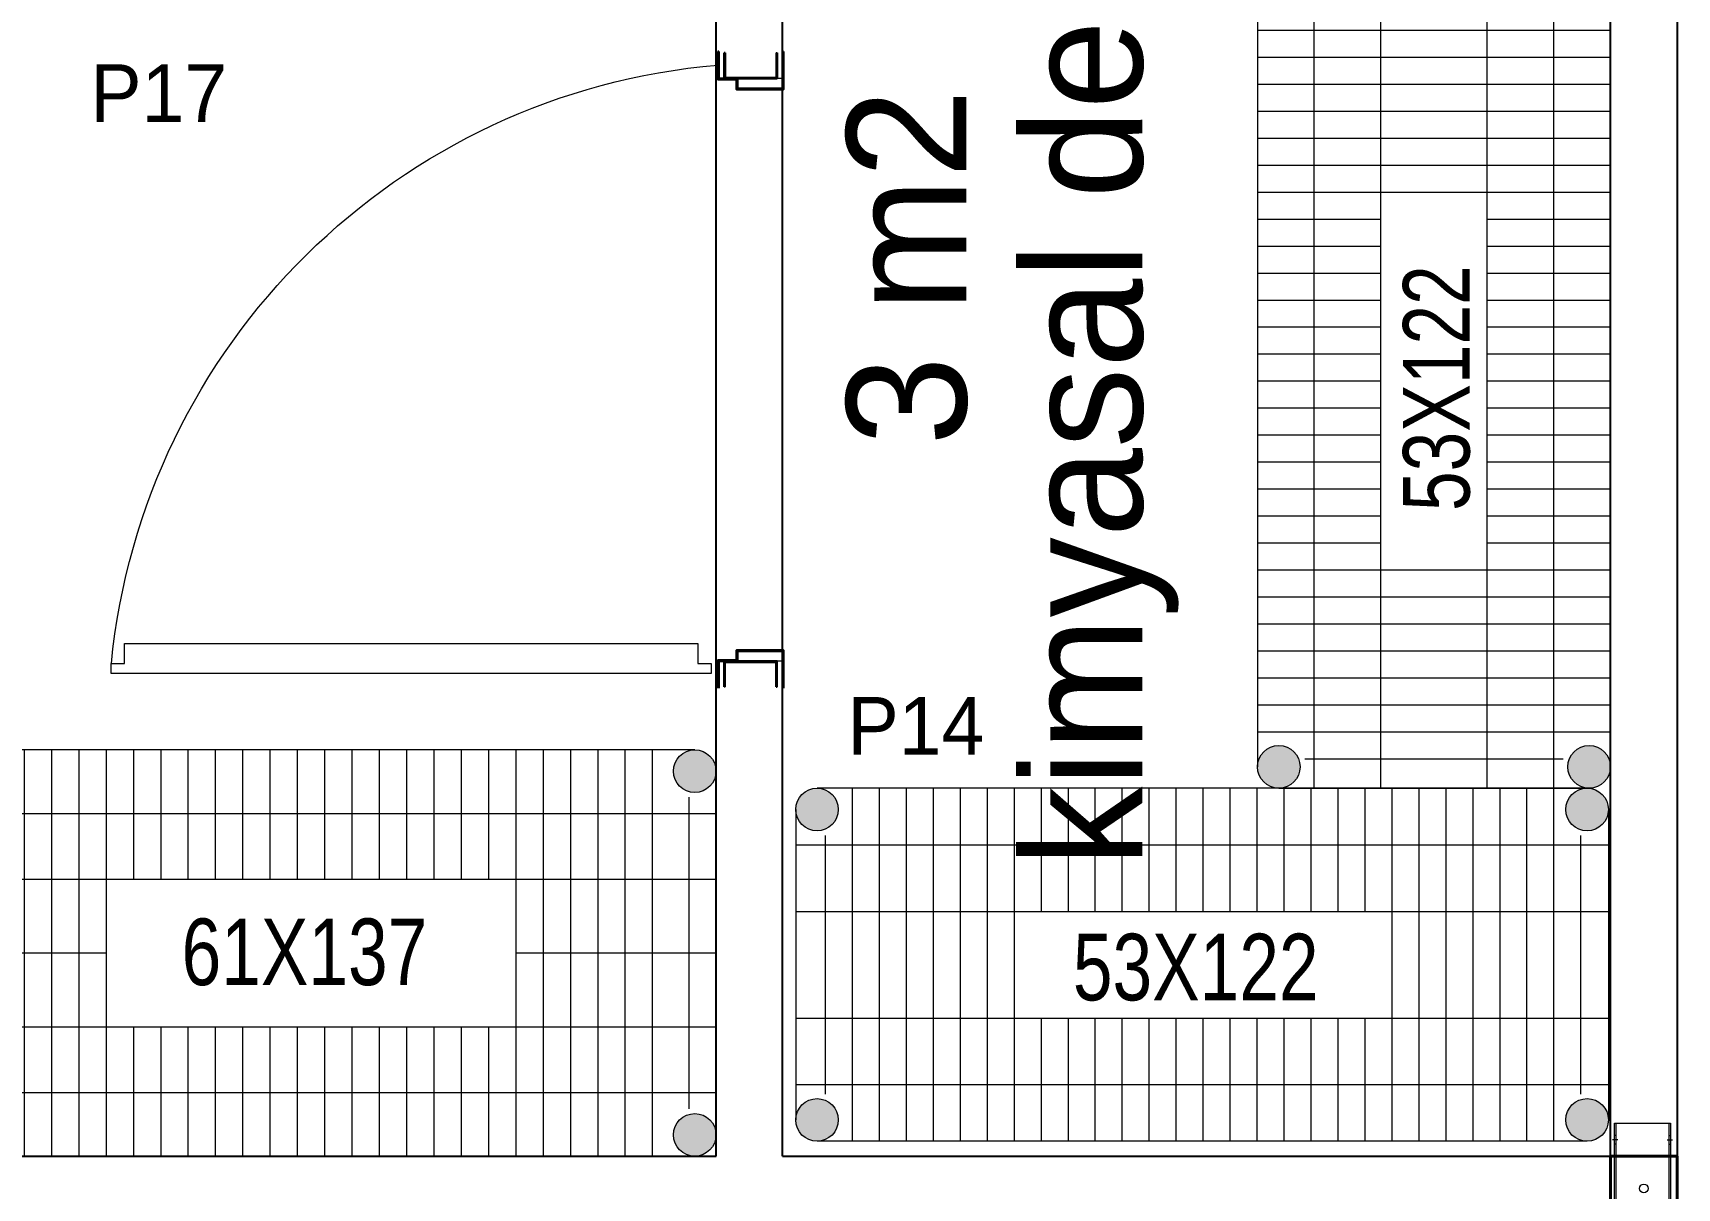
# Model space of a CAD drawing. Header units: millimetres. Extents: x 65390 to 71510, y 46362 to 50796.
# Drawn here: x 69890.7 to 70137.5, y 49918.8 to 50092.2 of the extents above; entities that cross this region are included whole.
import ezdxf
from ezdxf.enums import TextEntityAlignment as Align

# ---------------------------------------------------------------- set-up
doc = ezdxf.new("R2010")
doc.units = ezdxf.units.MM
for name, color, linetype in [('BİRLEŞİM ELEMANLARI', 4, 'Continuous'), ('DIŞ PANEL', 21, 'Continuous'), ('ODP', 110, 'Continuous')]:
    doc.layers.add(name, color=color, linetype=linetype)
for name, color, linetype, lineweight in [('IC KAPILI 1050', 140, 'Continuous', 0), ('MIM_Sktürk', 251, 'Continuous', 9), ('WALL INTERNAL', 7, 'Continuous', 50)]:
    doc.layers.add(name, color=color, linetype=linetype, lineweight=lineweight)
doc.styles.add('style1', font='turkce.shx', dxfattribs={"height": 100})
doc.styles.add('TAKSİM', font='GOTHIC.TTF', dxfattribs={"height": 20})

# ---------------------------------------------------------------- blocks, each defined once
blk = doc.blocks.new('DIŞ İKİLİ KEP 80-80')
at = {"lineweight": 40}
blk.add_lwpolyline([(47.5, 62), (47.5, -38), (-48.5, -38), (-48.5, 62)], close=True, dxfattribs=at)
at = {"layer": 'BİRLEŞİM ELEMANLARI', "color": 6, "lineweight": 20}
for p, q in [((97, 50), (-98, 50)), ((-79.5, 50), (-79.5, 52)), ((-73, 47), (-73, 55)), ((-66.5, 50), (-66.5, 52)), ((65.5, 50), (65.5, 52)), ((72, 47), (72, 55)), ((78.5, 50), (78.5, 52)), ((-98, -30), (97, -30)), ((-79.5, -30), (-79.5, -32)), ((-73, -27), (-73, -35)), ((-66.5, -30), (-66.5, -32)), ((65.5, -30), (65.5, -32)), ((72, -27), (72, -35)), ((78.5, -30), (78.5, -32))]:
    blk.add_line(p, q, dxfattribs=at)
for points in [[(-98, -32), (-98, 52)], [(-98, 52), (97, 52), (97, -32), (-98, -32)]]:
    blk.add_lwpolyline(points, dxfattribs=at)
blk.add_circle((0, 12), 6.5, dxfattribs=at)
blk = doc.blocks.new('DIŞ-DOLU-2514-G-B-(80)')
at = {"layer": 'DIŞ PANEL'}
blk.add_lwpolyline([(0, 100), (2514, 100), (2514, 0), (0, 0)], close=True, dxfattribs=at)
blk = doc.blocks.new('53x122 tel')
at = {"layer": 'MIM_Sktürk', "lineweight": -2}
h = blk.add_hatch(color=256, dxfattribs=at)
h.paths.add_polyline_path([(-3.2, 46.6, 1), (3.2, 46.6, 1)])
h.paths.add_polyline_path([(3.2, 0, 1), (-3.2, 0, 1)])
h = blk.add_hatch(color=256, dxfattribs=at)
h.paths.add_polyline_path([(112.4, 46.6, 1), (118.8, 46.6, 1)])
h.paths.add_polyline_path([(112.4, 0, 1), (118.8, 0, 1)])
at = {"layer": 'MIM_Sktürk'}
for p, q in [((115.6, 49.8), (0, 49.8)), ((5.28, 49.8), (5.28, -3.2)), ((9.33, 49.8), (9.33, -3.2)), ((13.38, 49.8), (13.38, -3.2)), ((17.43, 49.8), (17.43, -3.2)), ((21.48, 49.8), (21.48, -3.2)), ((25.53, 49.8), (25.53, -3.2)), ((29.58, 49.8), (29.58, -3.2)), ((33.63, 49.8), (33.63, 31.3)), ((37.68, 49.8), (37.68, 31.3)), ((41.73, 49.8), (41.73, 31.3)), ((45.78, 49.8), (45.78, 31.3)), ((49.83, 49.8), (49.83, 31.3)), ((53.88, 49.8), (53.88, 31.3)), ((57.93, 49.8), (57.93, 31.3)), ((61.98, 49.8), (61.98, 31.3)), ((66.03, 49.8), (66.03, 31.3)), ((70.08, 49.8), (70.08, 31.3)), ((74.13, 49.8), (74.13, 31.3)), ((78.18, 49.8), (78.18, 31.3)), ((82.23, 49.8), (82.23, 31.3)), ((86.28, 49.8), (86.28, -3.2)), ((90.33, 49.8), (90.33, -3.2)), ((94.38, 49.8), (94.38, -3.2)), ((98.43, 49.8), (98.43, -3.2)), ((102.48, 49.8), (102.48, -3.2)), ((106.53, 49.8), (106.53, -3.2)), ((110.58, 49.8), (110.58, -3.2)), ((-3.2, 46.59), (-3.2, 0)), ((118.8, 46.59), (118.8, 0)), ((1.23, 42.71), (1.23, 3.89)), ((114.63, 42.71), (114.63, 3.89)), ((-3.2, 41.3), (118.8, 41.3)), ((-3.2, 31.3), (118.8, 31.3)), ((-3.2, 15.3), (118.8, 15.3)), ((33.63, 15.3), (33.63, -3.2)), ((37.68, 15.3), (37.68, -3.2)), ((41.73, 15.3), (41.73, -3.2)), ((45.78, 15.3), (45.78, -3.2)), ((49.83, 15.3), (49.83, -3.2)), ((53.88, 15.3), (53.88, -3.2)), ((57.93, 15.3), (57.93, -3.2)), ((61.98, 15.3), (61.98, -3.2)), ((66.03, 15.3), (66.03, -3.2)), ((70.08, 15.3), (70.08, -3.2)), ((74.13, 15.3), (74.13, -3.2)), ((78.18, 15.3), (78.18, -3.2)), ((82.23, 15.3), (82.23, -3.2)), ((-3.2, 5.3), (118.8, 5.3)), ((115.6, -3.2), (0, -3.2))]:
    blk.add_line(p, q, dxfattribs=at)
for centre in [(0, 46.6), (115.6, 46.6), (0, 0), (115.6, 0)]:
    blk.add_circle(centre, 3.2, dxfattribs=at)
at = {"layer": 'MIM_Sktürk', "style": 'style1', "width": 0.8}
blk.add_text('53X122', height=10, dxfattribs=at).set_placement((38.41, 17.95))
blk = doc.blocks.new('A$C6854118F')
at = {"layer": 'MIM_Sktürk', "lineweight": -2}
h = blk.add_hatch(color=256, dxfattribs=at)
h.paths.add_polyline_path([(6.4, 57.8, 1), (0, 57.8, 1)])
h.paths.add_polyline_path([(0, 3.2, 1), (6.4, 3.2, 1)])
h = blk.add_hatch(color=256, dxfattribs=at)
h.paths.add_polyline_path([(137, 57.8, 1), (130.6, 57.8, 1)])
h.paths.add_polyline_path([(130.6, 3.2, 1), (137, 3.2, 1)])
at = {"layer": 'MIM_Sktürk'}
for p, q in [((133.8, 61), (3.2, 61)), ((8.53, 61), (8.53, 0)), ((12.63, 61), (12.63, 0)), ((16.73, 61), (16.73, 0)), ((20.83, 61), (20.83, 0)), ((24.93, 61), (24.93, 0)), ((29.03, 61), (29.03, 0)), ((33.13, 61), (33.13, 0)), ((37.23, 61), (37.23, 0)), ((41.33, 61), (41.33, 0)), ((45.43, 61), (45.43, 0)), ((49.53, 61), (49.53, 41.58)), ((53.63, 61), (53.63, 41.58)), ((57.73, 61), (57.73, 41.58)), ((61.83, 61), (61.83, 41.58)), ((65.93, 61), (65.93, 41.58)), ((70.03, 61), (70.03, 41.58)), ((74.13, 61), (74.13, 41.58)), ((78.23, 61), (78.23, 41.58)), ((82.33, 61), (82.33, 41.58)), ((86.43, 61), (86.43, 41.58)), ((90.53, 61), (90.53, 41.58)), ((94.63, 61), (94.63, 41.58)), ((98.73, 61), (98.73, 41.58)), ((102.83, 61), (102.83, 41.58)), ((106.93, 61), (106.93, 0)), ((111.03, 61), (111.03, 0)), ((115.13, 61), (115.13, 0)), ((119.23, 61), (119.23, 0)), ((123.33, 61), (123.33, 0)), ((127.43, 61), (127.43, 0)), ((0, 57.79), (0, 3.2)), ((137, 57.79), (137, 3.2)), ((4.43, 53.91), (4.43, 7.09)), ((132.93, 53.91), (132.93, 7.09)), ((0, 51.43), (137, 51.43)), ((0, 41.58), (137, 41.58)), ((45.43, 30.5), (0, 30.5)), ((137, 30.5), (106.93, 30.5)), ((0, 19.41), (137, 19.41)), ((49.53, 19.41), (49.53, 0)), ((53.63, 19.41), (53.63, 0)), ((57.73, 19.41), (57.73, 0)), ((61.83, 19.41), (61.83, 0)), ((65.93, 19.41), (65.93, 0)), ((70.03, 19.41), (70.03, 0)), ((74.13, 19.41), (74.13, 0)), ((78.23, 19.41), (78.23, 0)), ((82.33, 19.41), (82.33, 0)), ((86.43, 19.41), (86.43, 0)), ((90.53, 19.41), (90.53, 0)), ((94.63, 19.41), (94.63, 0)), ((98.73, 19.41), (98.73, 0)), ((102.83, 19.41), (102.83, 0)), ((0, 9.57), (137, 9.57)), ((133.8, 0), (3.2, 0))]:
    blk.add_line(p, q, dxfattribs=at)
for centre in [(3.2, 57.8), (133.8, 57.8), (3.2, 3.2), (133.8, 3.2)]:
    blk.add_circle(centre, 3.2, dxfattribs=at)
at = {"layer": 'MIM_Sktürk', "style": 'style1', "width": 0.8}
blk.add_text('61X137', height=10, dxfattribs=at).set_placement((56.77, 25.68))
blk = doc.blocks.new('A$C45FF6976')
at = {"color": 7}
for p, q in [((91.66, 91.55), (92.46, 91.55)), ((101.26, 91.55), (100.46, 91.55)), ((91.66, 4.05, 0), (92.46, 4.05, 0)), ((101.26, 4.05, 0), (100.46, 4.05, 0))]:
    blk.add_line(p, q, dxfattribs=at)
at = {"layer": 'IC KAPILI 1050', "color": 2}
for p, q in [((90.51, 93.4), (0.48, 93.4)), ((0.48, 93.4), (0.48, 91.9)), ((0.48, 91.9), (2.48, 91.9)), ((2.48, 91.9), (2.48, 88.9)), ((2.48, 88.9), (88.51, 88.9))]:
    blk.add_line(p, q, dxfattribs=at)
at = {"layer": 'IC KAPILI 1050'}
for p, q in [((88.51, 88.9), (88.51, 91.9)), ((88.51, 91.9), (90.51, 91.9)), ((90.51, 91.9), (90.51, 93.4))]:
    blk.add_line(p, q, dxfattribs=at)
at = {"layer": 'IC KAPILI 1050', "color": 2}
blk.add_arc((100.05, 101.74, 0), 100.05, 185.6429, 265.1027, dxfattribs=at)
at = {"layer": 'ODP', "color": 3}
for p, q in [((92.46, 95.4), (92.46, 91.55, -4)), ((92.46, 91.55), (92.46, 95.4)), ((92.61, 95.4, -4), (92.46, 95.4)), ((92.61, 95.4), (92.61, 91.7)), ((100.31, 95.4, -4), (100.46, 95.4)), ((100.31, 95.4), (100.31, 91.7)), ((100.46, 95.4), (100.46, 91.55, -4)), ((92.46, 91.55), (100.46, 91.55, -4)), ((100.46, 91.55, -4), (92.46, 91.55)), ((92.61, 91.7), (100.31, 91.7)), ((92.46, 4.05, 0), (92.46, 0.2, 0)), ((92.46, 0.2, 0), (92.46, 4.05, -4)), ((92.46, 4.05, 0), (100.46, 4.05, -4)), ((100.46, 4.05, -4), (92.46, 4.05, 0)), ((92.61, 3.9, 0), (100.31, 3.9, 0)), ((92.61, 0.2, 0), (92.61, 3.9, 0)), ((100.31, 0.2, 0), (100.31, 3.9, 0)), ((100.46, 0.2, 0), (100.46, 4.05, -4)), ((92.61, 0.2, -4), (92.46, 0.2, 0)), ((100.31, 0.2, -4), (100.46, 0.2, 0))]:
    blk.add_line(p, q, dxfattribs=at)
at = {"layer": 'ODP', "color": 3, "lineweight": 30}
for p, q in [((91.51, 0, 0), (91.66, 0, 0)), ((101.41, 0, 0), (101.26, 0, 0))]:
    blk.add_line(p, q, dxfattribs=at)
for points in [[(91.51, 95.6), (91.51, 91.4), (94.31, 91.4), (94.31, 89.9), (101.41, 89.9), (101.41, 95.6)], [(101.26, 95.6), (101.26, 90.05), (94.46, 90.05), (94.46, 91.55), (91.66, 91.55), (91.66, 95.6)]]:
    blk.add_lwpolyline(points, dxfattribs=at)
at = {"layer": 'ODP', "color": 3, "lineweight": 30, "elevation": 0}
for points in [[(91.51, 0), (91.51, 4.2), (94.31, 4.2), (94.31, 5.7), (101.41, 5.7), (101.41, 0)], [(101.26, 0), (101.26, 5.55), (94.46, 5.55), (94.46, 4.05), (91.66, 4.05), (91.66, 0)]]:
    blk.add_lwpolyline(points, dxfattribs=at)

msp = doc.modelspace()

# ---------------------------------------------------------------- linework, layer by layer
for p, q in [((69993.238, 49923.539), (69993.238, 50174.939)), ((70003.238, 49923.539), (70003.238, 50174.939)), ((69480.512, 49923.539), (69993.238, 49923.539)), ((70003.238, 49923.539), (70127.512, 49923.539))]:
    msp.add_line(p, q)

# ---------------------------------------------------------------- block references
at = {"lineweight": -2, "rotation": 90}
msp.add_blockref('53x122 tel', (70124.312, 49981.983), dxfattribs=at)
at = {"lineweight": -2}
msp.add_blockref('53x122 tel', (70008.395, 49928.983), dxfattribs=at)
at = {"xscale": 0.1, "yscale": 0.1, "zscale": 0.1, "rotation": 270}
msp.add_blockref('DIŞ İKİLİ KEP 80-80', (70131.312, 49918.712), dxfattribs=at)
at = {"layer": 'MIM_Sktürk', "xscale": -1, "rotation": 180}
msp.add_blockref('A$C45FF6976', (69901.977, 50089.379), dxfattribs=at)
at = {"layer": 'MIM_Sktürk'}
msp.add_blockref('A$C6854118F', (69856.238, 49923.539), dxfattribs=at)
at = {"layer": 'WALL INTERNAL', "xscale": 0.1, "yscale": 0.1, "zscale": 0.1, "rotation": 270}
msp.add_blockref('DIŞ-DOLU-2514-G-B-(80)', (70127.512, 50174.962), dxfattribs=at)

# ---------------------------------------------------------------- texts
at = {"style": 'TAKSİM'}
for s, p in [('kimyasal depo', (70057.243, 49966.981)), ('3 m2', (70030.816, 50030.221))]:
    msp.add_text(s, height=18, rotation=90, dxfattribs=at).set_placement(p)
for s, p in [('P17', (69909.575, 50078.798)), ('P14', (70023.238, 49983.824))]:
    msp.add_text(s, height=8.64, dxfattribs=at).set_placement(p, align=Align.CENTER)

doc.saveas('drawing.dxf')
